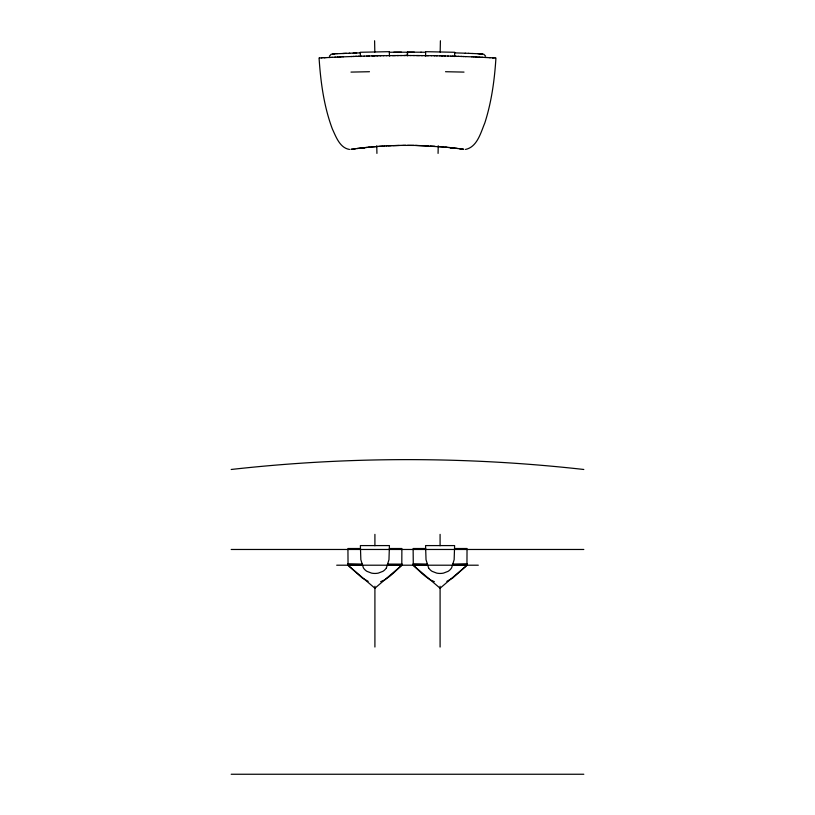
<?xml version="1.0" encoding="UTF-8"?>
<svg xmlns="http://www.w3.org/2000/svg" width="815" height="815" viewBox="0 0 815 815"><rect width="100%" height="100%" fill="white"/><g stroke="black" fill="none" stroke-linecap="round" stroke-linejoin="round"><path stroke-width="1.22" d="M421.192 52.211L407.52 52.16L407.459 55.828L407.49 52.17L414.356 52.17M425.573 55.95L425.654 51.681L454.699 52.282L454.597 56.551M438.073 153.403L438.226 145.814M440.171 52.14L440.406 40.75M466.954 564.612L467.036 548.515L454.678 548.515M407.51 52.211L393.808 52.211M401.877 563.756L401.714 564.938A1.324 1.324 0 0 1 401.449 565.508L401.163 565.834A31.968 31.968 0 0 1 400.532 566.466L394.185 572.415A120.732 120.732 0 0 1 389.611 576.378L384.578 579.964L380.625 581.676M467.066 563.756L452.804 564.092M386.422 567.861L388.969 559.722L389.427 545.581L360.383 545.581L360.851 559.722L363.388 567.861A11.176 11.176 0 0 0 366.933 571.346L371.538 573.118A17.207 17.207 0 0 0 378.272 573.118L382.877 571.346A11.176 11.176 0 0 0 386.422 567.861M329.382 56.164L331.216 54.218L337.023 53.729M465.966 566.221L452.783 577.937L446.803 581.37M401.877 565.202L374.91 588.226L347.934 565.202A20.355 2.618 40.7 0 1 349.248 565.009M400.725 564.856L393.981 565.202A20.507 11.441 -26.8 0 0 387.665 564.764M465.905 564.856L463.888 564.856M351.112 564.856L349.095 564.856M481.257 54.157L483.743 54.198L485.608 56.123M350.949 149.349L351.662 149.247M351.55 149.257L352.304 149.155M352.294 149.155L353.72 148.962M353.313 149.013L354.301 148.88M353.934 148.931L354.912 148.799M354.606 148.839L355.564 148.717M355.35 148.748L359.425 148.238M356.929 148.544L357.653 148.452M357.948 148.422L360.352 148.126M465.508 149.44C477.284 147.036 480.789 132.55 484.813 122.973C491.557 101.977 494.552 79.962 495.928 58.018L494.96 57.957M359.965 148.177L361.3 148.014M361.045 148.045L368.696 147.23M362.176 147.922L363.358 147.79M364.234 147.688L367.524 147.342M369.867 147.118L368.472 147.26L371.233 146.995M371.039 147.006L375.583 146.629M372.231 146.904L377.08 146.506M376.601 146.547L384.812 145.997M378.598 146.394L383.233 146.089M319.684 57.977L319.072 58.008C320.652 82.071 323.891 106.358 332.388 129.045C336.004 136.757 339.835 147.963 349.492 149.44M319.399 57.997L321.854 57.855M384.619 146.007L386.646 145.895M321.568 57.875L324.788 57.702M324.176 57.733L325.959 57.641M325.806 57.651L332.286 57.325M386.392 145.905L399.319 145.437M362.196 564.092L347.934 563.756M427.376 564.092L413.123 563.756M329.148 57.478L330.513 57.407M332.724 53.933L333.702 54.147M334.028 53.872L334.894 53.831M331.919 57.345L335.505 57.172M387.991 145.824L391.2 145.681M334.822 57.203L337.818 57.07M336.972 53.729L349.737 53.22M337.237 57.101L343.186 56.846M339.071 57.019L340.976 56.938M342.748 53.484L346.426 53.342M342.972 56.846L351.703 56.52M349.238 53.23L360.393 52.863M351.204 56.53L354.067 56.439M353.16 53.097L356.664 52.975M353.262 56.459L358.987 56.276M392.779 145.63L401.174 145.406M355.35 56.388L356.797 56.347M358.264 56.296L361.534 56.194M361.198 56.204L364.173 56.123M364.132 56.123L367.188 56.041M366.791 56.052L369.49 55.991M368.777 56.001L375.032 55.858M371.966 55.929L377.865 55.807M350.99 72.097L369.48 71.72M376.795 55.828L380.727 55.756M380.055 55.766L383.62 55.705M383.437 55.715L386.84 55.665M400.949 145.406L414.051 145.406M386.544 55.665L390.273 55.624M389.346 52.262L401.438 52.17M389.488 55.634L398.454 55.552M402.59 145.386L405.86 145.355M392.463 55.603L395.448 55.573M397.16 55.563L401.459 55.542M400.603 55.542L410.943 55.532M404.057 55.532L407.459 55.226M360.322 548.515L347.934 548.515L348.046 564.612M389.376 548.515L401.877 548.515L401.805 564.123L387.624 564.092M425.624 548.515L413.123 548.515L413.287 564.938A1.324 1.324 0 0 0 413.551 565.508L413.837 565.834A31.968 31.968 0 0 0 414.468 566.466L420.815 572.415A120.732 120.732 0 0 0 425.389 576.378L430.422 579.964L434.375 581.676M231.185 549.473L583.815 549.473M336.697 565.202L478.303 565.202M231.185 774.25L583.815 774.25M410.526 55.532L414.397 55.542M407.5 145.355L415.925 145.447M413.541 55.542L422.537 55.603M416.547 55.552L419.552 55.573M421.294 55.593L428.456 55.665M420.927 52.221L425.542 52.262M424.737 55.624L431.563 55.715M431.38 55.705L434.955 55.766M434.273 55.756L437.135 55.807M436.585 55.797L439.968 55.868M441.435 55.899L443.034 55.929M439.825 55.858L445.51 55.991M445.52 71.72L464.01 72.097M444.633 55.97L448.209 56.052M447.822 56.041L450.868 56.123M450.827 56.123L453.466 56.204M452.325 56.164L456.013 56.276M454.607 52.863L465.345 53.22M455.279 56.255L458.499 56.357M458.203 56.347L461.738 56.469M460.933 56.439L463.806 56.541M463.297 56.52L465.844 56.612M465.243 53.22L468.727 53.352M465.589 56.602L472.028 56.856M468.564 53.342L472.343 53.495M472.231 53.484L480.076 53.831M471.824 56.846L474.024 56.938M475.654 57.009L477.183 57.07M473.76 56.928L482.714 57.325M480.015 53.831L482.5 53.943L481.706 53.902M477.957 53.729L480.942 53.872M478.69 57.142L480.188 57.213M481.655 57.274L487.166 57.549M484.192 57.396L485.577 57.468M489.041 57.641L490.212 57.702M486.871 57.529L489.194 57.651M428.609 145.905L415.681 145.437L443.961 147.006M489.947 57.692L492.759 57.845M493.146 57.865L495.051 57.967M492.423 57.824L493.432 57.875M430.188 145.997L434.874 146.292M437.92 146.506L446.528 147.26L445.163 147.128M446.304 147.23L447.863 147.393M447.476 147.342L452.824 147.922M448.627 147.464L451.755 147.79M452.733 147.902L453.955 148.045M453.7 148.014L456.064 148.299M454.648 148.126L458.071 148.544M456.471 148.34L457.347 148.452M457.969 148.534L459.65 148.748M459.436 148.717L461.28 148.962M460.088 148.799L460.699 148.88M461.066 148.931L461.82 149.033M462.706 149.155L461.687 149.013M462.696 149.155L463.338 149.247M463.114 149.216L463.786 149.308M414.275 564.856L421.019 565.202A20.507 11.441 26.8 0 1 427.335 564.764M368.197 581.37L362.217 577.937L349.034 566.221M413.123 565.202L440.09 588.226L467.066 565.202A20.355 2.618 -40.7 0 0 465.752 565.009M428.578 567.861L426.031 559.722L425.573 545.581L454.617 545.581L454.149 559.722L451.612 567.861A11.176 11.176 0 0 1 448.067 571.346L443.462 573.118A17.207 17.207 0 0 1 436.728 573.118L432.123 571.346A11.176 11.176 0 0 1 428.578 567.861M360.403 56.551L360.301 52.272L389.346 51.671L389.427 55.95M374.594 40.75L374.829 52.14M376.764 145.804L376.927 153.403M440.09 534.355L440.09 545.744M440.09 586.26L440.09 647.029M374.91 534.355L374.91 545.744M374.91 586.26L374.91 647.029M361.259 148.35A27.466 0.642 -6.1 0 1 364.285 147.994M450.715 147.994A27.466 0.642 6.1 0 1 453.741 148.35M231.185 469.481A1581.844 1581.844 0 0 1 583.815 469.481M400.848 564.744A20.365 2.639 -41.3 0 1 401.815 565.264M413.185 565.264A20.365 2.639 41.3 0 1 414.163 564.744M452.763 564.958A20.507 11.298 -26.2 0 1 459.11 565.264M459.253 565.08A20.507 7.661 -37 0 1 463.939 564.805M355.89 565.264A20.507 11.298 26.2 0 1 362.237 564.958M351.061 564.805A20.507 7.661 37 0 1 355.748 565.08"/></g></svg>
